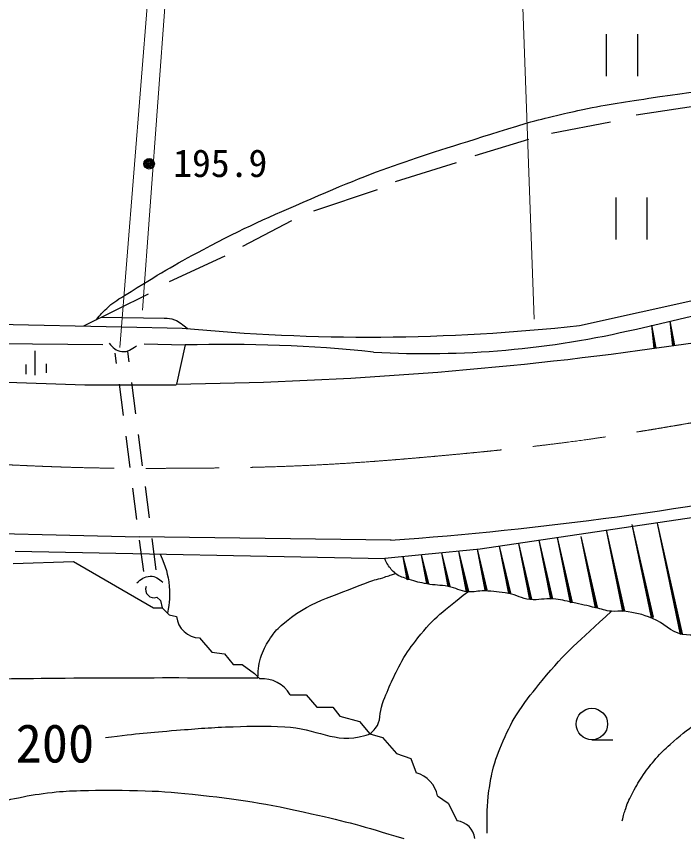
# Model space of a CAD drawing. Units: millimetres, scale not verified. Extents: x 40000 to 680000, y 20000 to 380000.
# Drawn here: x 311338 to 343143, y 242076 to 281281 of the extents above; entities that cross this region are included whole.
import ezdxf
from ezdxf.enums import TextEntityAlignment as Align

# ---------------------------------------------------------------- set-up
doc = ezdxf.new("R2010")
doc.units = ezdxf.units.MM
doc.header["$LTSCALE"] = 1000
doc.header["$PDMODE"] = 32
doc.header["$PDSIZE"] = 500
doc.linetypes.add('CHAIN', pattern=[18.5, 12, -1.5, 3.5, -1.5])
for name, color, linetype, lineweight in [('M-BGD', 7, 'Continuous', 25), ('M-BMK', 2, 'CHAIN', 13), ('M-STR-HTXT', 7, 'Continuous', 13)]:
    doc.layers.add(name, color=color, linetype=linetype, lineweight=lineweight)
doc.styles.add('ＭＳ ゴシック', font='')
doc.styles.get('ＭＳ ゴシック').set_extended_font_data('MS Gothic')

msp = doc.modelspace()

# ---------------------------------------------------------------- linework, layer by layer
at = {"layer": 'M-BGD'}
for p, q in [((339456, 280440), (339456, 278440)), ((340956, 278440), (340956, 280440)), ((340888, 276595), (343617, 276995)), ((336840, 275715), (339660, 276258)), ((333206, 274647), (335765, 275423)), ((329408, 273413), (332319, 274323)), ((325515, 272012), (328553, 273031)), ((339911, 272649), (339911, 270649)), ((341411, 270649), (341411, 272649)), ((322124, 270327), (324464, 271551)), ((318636, 268636), (321288, 269865)), ((338185, 266545), (351139, 269424)), ((340894, 266376), (354356, 269508)), ((314547, 266522), (317635, 268047)), ((309314, 266630), (316362, 266485)), ((315404, 266946), (318375, 266887)), ((342677, 265587), (342512, 266756)), ((342727, 265594), (342512, 266756)), ((342628, 265580), (342512, 266756)), ((316362, 266485), (319232, 266421)), ((341786, 265462), (341632, 266551)), ((341836, 265469), (341632, 266551)), ((341737, 265455), (341632, 266551)), ((341064, 265360), (346865, 266179)), ((309229, 265698), (315460, 265634)), ((317422, 265672), (319389, 265614)), ((319389, 265614), (318966, 263751)), ((341836, 265469), (341737, 265455)), ((342727, 265594), (342628, 265580)), ((312213, 265342), (312213, 264173)), ((316035, 265228), (316100, 264733)), ((316630, 265306), (316695, 264810)), ((311778, 264683), (311778, 264218)), ((312753, 264713), (312753, 264278)), ((302179, 264103), (314605, 263721)), ((314605, 263721), (318960, 263721)), ((316229, 263741), (316422, 262253)), ((316824, 263818), (317017, 262331)), ((316551, 261262), (316744, 259774)), ((317146, 261339), (317339, 259852)), ((316873, 258783), (317067, 257295)), ((317468, 258860), (317662, 257372)), ((347668, 257994), (333444, 255877)), ((340302, 252914), (339462, 256800)), ((340351, 252924), (339462, 256800)), ((340253, 252903), (339462, 256800)), ((341656, 252622), (340697, 257058)), ((341705, 252632), (340697, 257058)), ((341607, 252611), (340697, 257058)), ((343047, 251824), (341902, 257122)), ((343096, 251834), (341902, 257122)), ((342998, 251813), (341902, 257122)), ((329200, 256303), (317188, 256470)), ((337797, 253326), (337128, 256427)), ((337846, 253337), (337128, 256427)), ((337749, 253316), (337128, 256427)), ((338996, 253094), (338263, 256487)), ((339045, 253104), (338263, 256487)), ((338947, 253083), (338263, 256487)), ((317195, 256303), (317389, 254816)), ((317790, 256381), (317984, 254893)), ((334858, 253775), (334373, 256017)), ((334907, 253786), (334373, 256017)), ((334809, 253765), (334373, 256017)), ((335868, 253488), (335292, 256154)), ((335917, 253498), (335292, 256154)), ((335819, 253477), (335292, 256154)), ((336866, 253496), (336257, 256313)), ((336915, 253506), (336257, 256313)), ((336817, 253485), (336257, 256313)), ((311271, 255782), (328904, 255425)), ((330819, 255623), (328904, 255425)), ((333444, 255877), (330819, 255623)), ((331969, 254110), (331625, 255701)), ((332017, 254120), (331625, 255701)), ((331920, 254099), (331625, 255701)), ((332851, 253845), (332432, 255783)), ((332900, 253856), (332432, 255783)), ((332802, 253834), (332432, 255783)), ((333736, 253930), (333314, 255882)), ((333785, 253941), (333314, 255882)), ((333687, 253919), (333314, 255882)), ((311176, 255200), (314055, 255284)), ((314055, 255284), (317865, 253083)), ((330008, 254427), (329774, 255511)), ((330057, 254438), (329774, 255511)), ((329959, 254417), (329774, 255511)), ((330953, 254229), (330656, 255606)), ((331002, 254240), (330656, 255606)), ((330904, 254218), (330656, 255606)), ((330057, 254438), (329959, 254417)), ((331002, 254240), (330904, 254218)), ((332017, 254120), (331920, 254099)), ((332900, 253856), (332802, 253834)), ((333785, 253941), (333687, 253919)), ((334907, 253786), (334809, 253765)), ((335917, 253498), (335819, 253477)), ((336915, 253506), (336817, 253485)), ((337846, 253337), (337749, 253316)), ((317865, 253083), (318288, 253083)), ((339045, 253104), (338947, 253083)), ((340351, 252924), (340253, 252903)), ((341705, 252632), (341607, 252611)), ((343096, 251834), (342998, 251813)), ((322691, 249950), (322945, 249696)), ((338771, 246787), (339771, 246787))]:
    msp.add_line(p, q, dxfattribs=at)
for points in [[(263678, 260449), (266896, 260026), (306604, 256724), (317188, 256470)], [(318034, 253591), (318204, 253422), (318288, 253083)], [(318288, 253083), (318627, 252744), (318966, 252660)], [(320066, 251644), (320659, 250966), (321252, 250882), (321675, 250374), (322098, 250374), (322691, 249950)], [(324384, 248934), (325146, 248934), (325654, 248342), (326416, 248342), (326755, 247918), (327686, 247664), (328194, 247072)], [(328194, 247072), (328787, 246902), (329464, 246140), (330142, 245886), (330396, 245209)], [(331412, 244108), (331920, 243770), (332343, 242923)]]:
    msp.add_lwpolyline(points, dxfattribs=at)
for centre, radius in [((317663, 274256), 250), ((317663, 274256), 200), ((317663, 274256), 150), ((317663, 274256), 100), ((317663, 274256), 50), ((317663, 274256), 20), ((338771, 247537), 750)]:
    msp.add_circle(centre, radius, dxfattribs=at)
for centre, radius, start, end in [((328113, 357907), 91915, 264.45547, 276.29132), ((330843, 308928), 43723, 266.7493, 283.2904), ((321342, 198292), 67350, 84.01592, 91.66192), ((316913, 444531), 180792, 270.65055, 277.67668), ((317315, 423343), 167459, 274.05892, 288.92552), ((317886, 253951), 389, 157.6199, 292.3801), ((320116, 252802), 1160, 187.0542, 267.527), ((323051, 248156), 1544, 30.2753, 93.9302), ((330026, 243848), 1410, 10.6315, 74.7873), ((332237, 241971), 958, 6.3402, 83.6598)]:
    msp.add_arc(centre, radius, start, end, dxfattribs=at)
for points, knots in [([(335645, 276197), (336812, 276504), (337136, 276581), (338100, 276790), (339413, 277073), (340160, 277175), (341487, 277382), (344410, 277839), (345424, 277865), (349022, 278144)], [0, 0, 0, 0, 1, 1, 1, 2, 2, 2, 3, 3, 3, 3]), ([(316487, 267974), (318241, 269066), (318750, 269365), (320249, 270170), (322201, 271220), (323351, 271701), (325383, 272586), (329279, 274283), (330744, 274649), (335645, 276197)], [0, 0, 0, 0, 1, 1, 1, 2, 2, 2, 3, 3, 3, 3]), ([(315151, 266821), (315360, 267082), (315435, 267164), (315642, 267360), (315939, 267640), (316082, 267718), (316487, 267974)], [0, 0, 0, 0, 1, 1, 1, 2, 2, 2, 2]), ([(318375, 266887), (318597, 266884), (318695, 266891), (318879, 266817), (319012, 266764), (319078, 266715), (319196, 266634), (319316, 266551), (319357, 266514), (319486, 266397)], [0, 0, 0, 0, 1, 1, 1, 2, 2, 2, 3, 3, 3, 3]), ([(315758, 265701), (315937, 265495), (316082, 265333), (316364, 265301), (316653, 265269), (316833, 265409), (317055, 265580)], [0, 0, 0, 0, 1, 1, 1, 2, 2, 2, 2]), ([(390170, 262481), (389792, 262038), (389676, 261883), (389408, 261465), (389034, 260879), (389087, 260394), (388646, 259856), (388204, 259317), (387855, 259077), (387228, 258771), (386729, 258527), (386397, 258520), (385852, 258417), (385296, 258312), (384977, 258296), (384413, 258248), (383786, 258194), (383434, 258163), (382804, 258163), (382208, 258163), (381876, 258230), (381280, 258248), (380685, 258265), (380345, 258158), (379756, 258248), (379208, 258331), (378931, 258506), (378402, 258671), (377873, 258836), (377544, 258849), (377047, 259094), (376554, 259338), (376326, 259561), (375862, 259856), (375611, 260015), (375486, 260133), (375218, 260259), (375053, 260337), (374949, 260350), (374778, 260410), (374373, 260553), (374141, 260621), (373745, 260788), (373309, 260972), (373080, 261111), (372644, 261296), (372220, 261476), (371995, 261625), (371544, 261719), (371186, 261793), (370977, 261822), (370612, 261804), (369846, 261765), (369408, 261741), (368665, 261550), (368361, 261472), (368188, 261427), (367903, 261296), (367527, 261123), (367348, 260961), (366972, 260788), (366620, 260625), (366406, 260577), (366040, 260449), (365645, 260311), (365392, 260310), (365024, 260110), (364679, 259922), (364560, 259708), (364243, 259476), (363967, 259273), (363791, 259191), (363500, 259010), (362807, 258577), (362421, 258332), (361722, 257909), (361329, 257671), (361117, 257522), (360706, 257316), (360295, 257110), (360037, 257055), (359606, 256893), (359243, 256757), (359031, 256704), (358674, 256554), (358101, 256314), (357777, 256180), (357235, 255877), (356704, 255580), (356397, 255420), (355915, 255048), (355404, 254653), (355282, 254200), (354695, 253930), (354213, 253708), (353853, 253981), (353340, 253845), (352711, 253678), (352442, 253349), (351816, 253168), (351273, 253010), (350926, 253137), (350377, 252998), (349779, 252847), (349501, 252578), (348901, 252438), (348333, 252306), (347994, 252375), (347414, 252321), (346785, 252263), (346430, 252244), (345805, 252152), (345272, 252073), (344985, 251964), (344450, 251898), (343924, 251832), (343616, 251709), (343096, 251813), (342472, 251938), (342246, 252337), (341656, 252575), (341150, 252779), (340843, 252849), (340302, 252914), (340072, 252941), (339939, 252891), (339709, 252914), (339406, 252944), (339244, 253016), (338947, 253083), (338517, 253181), (338279, 253249), (337846, 253337), (337484, 253410), (337284, 253481), (336915, 253506), (336488, 253536), (336245, 253430), (335819, 253477), (335408, 253523), (335206, 253687), (334798, 253760), (334353, 253841), (334099, 253874), (333647, 253884), (333336, 253891), (333161, 253816), (332851, 253845), (332476, 253881), (332290, 254027), (331920, 254099), (331528, 254175), (331297, 254144), (330904, 254218), (330569, 254282), (330379, 254324), (330057, 254438), (329800, 254529), (329628, 254544), (329416, 254716), (329243, 254857), (329155, 254956), (329041, 255148), (328980, 255252), (328956, 255295), (328904, 255425)], [0, 0, 0, 0, 1, 1, 1, 2, 2, 2, 3, 3, 3, 4, 4, 4, 5, 5, 5, 6, 6, 6, 7, 7, 7, 8, 8, 8, 9, 9, 9, 10, 10, 10, 11, 11, 11, 12, 12, 12, 13, 13, 13, 14, 14, 14, 15, 15, 15, 16, 16, 16, 17, 17, 17, 18, 18, 18, 19, 19, 19, 20, 20, 20, 21, 21, 21, 22, 22, 22, 23, 23, 23, 24, 24, 24, 25, 25, 25, 26, 26, 26, 27, 27, 27, 28, 28, 28, 29, 29, 29, 30, 30, 30, 31, 31, 31, 32, 32, 32, 33, 33, 33, 34, 34, 34, 35, 35, 35, 36, 36, 36, 37, 37, 37, 38, 38, 38, 39, 39, 39, 40, 40, 40, 41, 41, 41, 42, 42, 42, 43, 43, 43, 44, 44, 44, 45, 45, 45, 46, 46, 46, 47, 47, 47, 48, 48, 48, 49, 49, 49, 50, 50, 50, 51, 51, 51, 52, 52, 52, 53, 53, 53, 54, 54, 54, 55, 55, 55, 55]), ([(318198, 255642), (318452, 254982), (318571, 254724), (318618, 254102), (318655, 253605), (318634, 253386), (318544, 252827)], [0, 0, 0, 0, 1, 1, 1, 2, 2, 2, 2]), ([(317078, 254264), (317279, 254445), (317432, 254588), (317709, 254587), (317970, 254586), (318119, 254468), (318315, 254304)], [0, 0, 0, 0, 1, 1, 1, 2, 2, 2, 2]), ([(322847, 249736), (322877, 250223), (322880, 250416), (323024, 250820), (323147, 251161), (323258, 251338), (323453, 251644), (323617, 251901), (323734, 252033), (323961, 252236), (325285, 253426), (326395, 253585), (328034, 254279), (328321, 254401), (328500, 254421), (328798, 254516), (329040, 254593), (329116, 254618), (329416, 254716)], [0, 0, 0, 0, 1, 1, 1, 2, 2, 2, 3, 3, 3, 4, 4, 4, 5, 5, 5, 6, 6, 6, 6]), ([(328194, 247072), (328317, 247161), (328359, 247218), (328448, 247326), (328756, 247696), (328616, 248061), (328787, 248511), (329096, 249327), (329311, 249771), (329718, 250543), (329962, 251005), (330161, 251230), (330480, 251644), (331252, 252644), (331702, 252917), (332851, 253845)], [0, 0, 0, 0, 1, 1, 1, 2, 2, 2, 3, 3, 3, 4, 4, 4, 5, 5, 5, 5]), ([(340217, 242923), (340284, 243203), (340308, 243288), (340386, 243516), (340492, 243824), (340573, 243989), (340725, 244278), (340905, 244619), (341016, 244806), (341233, 245124), (341445, 245436), (341579, 245602), (341826, 245886), (342071, 246169), (342220, 246318), (342503, 246564), (342983, 246980), (343245, 247227), (343773, 247580), (346426, 249353), (348150, 249953), (350939, 251504), (352457, 252348), (352936, 252614), (354820, 253675)], [0, 0, 0, 0, 1, 1, 1, 2, 2, 2, 3, 3, 3, 4, 4, 4, 5, 5, 5, 6, 6, 6, 7, 7, 7, 8, 8, 8, 8]), ([(333782, 242330), (333780, 243281), (333753, 243576), (333867, 244362), (333920, 244728), (333946, 244935), (334036, 245294), (334182, 245872), (334298, 246190), (334544, 246733), (334807, 247312), (334953, 247644), (335306, 248172), (335700, 248761), (335961, 249063), (336407, 249612), (337558, 251027), (338100, 251435), (339709, 252914)], [0, 0, 0, 0, 1, 1, 1, 2, 2, 2, 3, 3, 3, 4, 4, 4, 5, 5, 5, 6, 6, 6, 6]), ([(291316, 248772), (292281, 248720), (292584, 248744), (293396, 248765), (296174, 248836), (297649, 249721), (300424, 249866), (303529, 250028), (305273, 249716), (308382, 249696), (310779, 249681), (312121, 249726), (314518, 249737), (317168, 249750), (318652, 249753), (321302, 249743), (321905, 249741), (322095, 249741), (322847, 249736)], [0, 0, 0, 0, 1, 1, 1, 2, 2, 2, 3, 3, 3, 4, 4, 4, 5, 5, 5, 6, 6, 6, 6]), ([(315579, 246902), (317209, 247085), (317640, 247138), (318966, 247241), (320023, 247323), (320615, 247375), (321675, 247410), (322634, 247442), (323172, 247444), (324130, 247410), (325627, 247357), (326504, 246564), (327940, 246987), (328041, 247017), (328091, 247021), (328194, 247072)], [0, 0, 0, 0, 1, 1, 1, 2, 2, 2, 3, 3, 3, 4, 4, 4, 5, 5, 5, 5]), ([(307282, 242500), (307957, 242839), (308148, 242937), (308721, 243177), (309242, 243395), (309536, 243516), (310076, 243685), (310596, 243848), (310896, 243913), (311430, 244024), (312053, 244152), (312407, 244201), (313039, 244278), (313565, 244341), (313864, 244345), (314394, 244362), (315451, 244398), (316045, 244384), (317103, 244362), (318130, 244341), (318706, 244305), (319728, 244193), (321960, 243948), (323210, 243756), (325400, 243262), (327137, 242869), (327741, 242703), (329803, 242076)], [0, 0, 0, 0, 1, 1, 1, 2, 2, 2, 3, 3, 3, 4, 4, 4, 5, 5, 5, 6, 6, 6, 7, 7, 7, 8, 8, 8, 9, 9, 9, 9])]:
    msp.add_open_spline(points, degree=3, knots=knots, dxfattribs=at)
msp.add_point((317663, 274256), dxfattribs=at)
at = {"layer": 'M-BMK'}
msp.add_open_spline([(352682, 263774), (348232, 262768), (346996, 262501), (343318, 261867), (339200, 261157), (336877, 260833), (332717, 260438), (327441, 259937), (324466, 259759), (319166, 259734), (315062, 259716), (313655, 259756), (308663, 260015)], degree=3, knots=[0, 0, 0, 0, 1, 1, 1, 2, 2, 2, 3, 3, 3, 4, 4, 4, 4], dxfattribs=at)
at = {"layer": 'M-STR-HTXT'}
for p, q in [((316274, 265501), (319015, 300065)), ((317355, 267275), (318882, 287988)), ((336024, 266846), (335248, 287964))]:
    msp.add_line(p, q, dxfattribs=at)

# ---------------------------------------------------------------- texts
at = {"layer": 'M-BGD', "style": 'ＭＳ ゴシック'}
msp.add_text('195.9', height=1320, dxfattribs=at).set_placement((321054, 274284), align=Align.MIDDLE_CENTER)
msp.add_text('200', height=1833, dxfattribs=at).set_placement((311301, 245152), align=Align.BOTTOM_LEFT)

doc.saveas('drawing.dxf')
